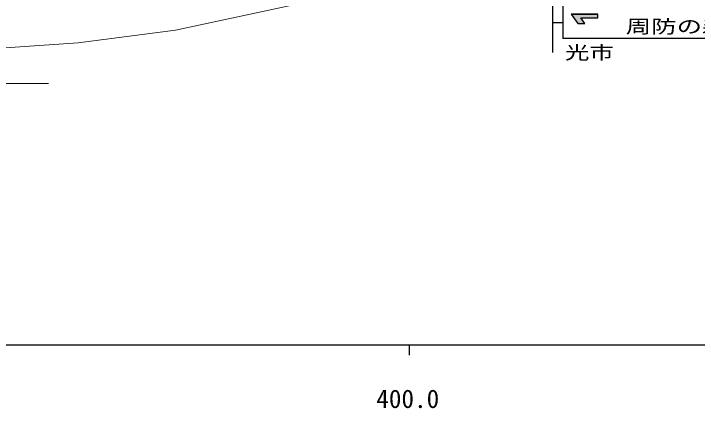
# Model space of a CAD drawing. Units: millimetres, scale not verified. Extents: x 40000 to 680000, y 20000 to 380000.
# Drawn here: x 428793 to 496538, y 198715 to 237827 of the extents above; entities that cross this region are included whole.
import ezdxf
from ezdxf.enums import TextEntityAlignment as Align

# ---------------------------------------------------------------- set-up
doc = ezdxf.new("R2010")
doc.units = ezdxf.units.MM
doc.header["$LTSCALE"] = 1000
for name, color, linetype, lineweight in [('M-STR-HTXT', 7, 'Continuous', 13), ('M-STR-STRC', 7, 'Continuous', 25), ('M-TTL-BAND', 7, 'Continuous', 25)]:
    doc.layers.add(name, color=color, linetype=linetype, lineweight=lineweight)
doc.styles.add('ＭＳ ゴシック', font='')
doc.styles.get('ＭＳ ゴシック').set_extended_font_data('MS Gothic')

msp = doc.modelspace()

# ---------------------------------------------------------------- hatches: boundary and pattern name
at = {"layer": 'M-STR-STRC'}
msp.add_hatch(color=256, dxfattribs=at).paths.add_polyline_path([(484696, 236845), (485377, 236845), (485007, 237420), (486691, 237420), (486691, 237781), (484027, 237782)])

# ---------------------------------------------------------------- linework, layer by layer
at = {"layer": 'M-STR-HTXT'}
for points in [[(409546, 261732), (402497, 230892), (432240, 230892)], [(408909, 234578), (415961, 234192), (425052, 234256), (435174, 234933), (444823, 236193), (458688, 239171), (469584, 242322), (502069, 254657)]]:
    msp.add_lwpolyline(points, dxfattribs=at)
at = {"layer": 'M-STR-STRC'}
for p, q in [((482203, 240113), (482203, 233969)), ((483203, 240113), (483203, 235363)), ((484027, 237782), (486691, 237783)), ((484027, 237782), (484696, 236845)), ((485377, 236845), (485007, 237420)), ((485007, 237420), (486691, 237420)), ((486691, 237420), (486691, 237781)), ((482203, 236946), (483203, 236946)), ((484696, 236845), (485377, 236845)), ((510703, 235363), (483203, 235363))]:
    msp.add_line(p, q, dxfattribs=at)
msp.add_lwpolyline([(484027, 237782), (484696, 236845), (485377, 236845), (485007, 237420), (486691, 237420), (486691, 237781)], close=True, dxfattribs=at)
at = {"layer": 'M-TTL-BAND'}
for p, q in [((40000, 205000), (579000, 205000)), ((468000, 205000), (468000, 204000))]:
    msp.add_line(p, q, dxfattribs=at)

# ---------------------------------------------------------------- texts
at = {"layer": 'M-STR-STRC', "style": 'ＭＳ ゴシック'}
for s, width, p in [('周防の森ロッジ', 1.4, (489446, 235504)), ('光市', 1.35, (483414, 232912))]:
    msp.add_text(s, height=1320, dxfattribs=dict(at, width=width)).set_placement(p, align=Align.BOTTOM_LEFT)
at = {"layer": 'M-TTL-BAND', "style": 'ＭＳ ゴシック'}
msp.add_text('400.0', height=1833, dxfattribs=at).set_placement((467844, 198195), align=Align.BOTTOM_CENTER)

doc.saveas('drawing.dxf')
